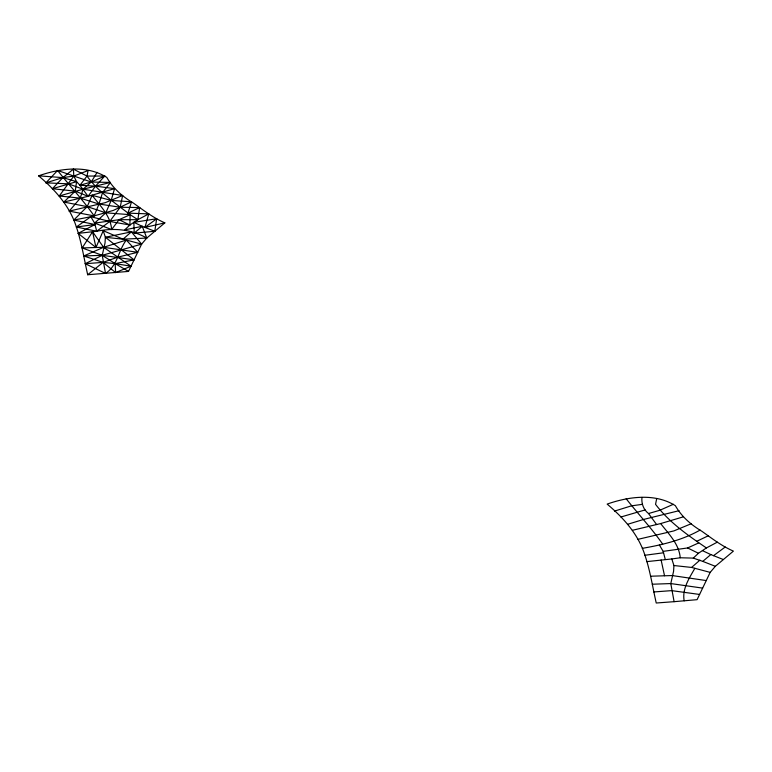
<?xml version="1.0" encoding="UTF-8"?>
<svg xmlns="http://www.w3.org/2000/svg" width="772" height="772" viewBox="0 0 772 772"><rect width="100%" height="100%" fill="white"/><g stroke="black" fill="none" stroke-linecap="round" stroke-linejoin="round"><path stroke-width="1.16" d="M154.786 231.291L142.251 226.321L124.736 229.853L129.87 225.019L130.13 214.674C115.018 202.959 98.121 191.688 86.985 176.064L73.398 169.145L62.85 177.608L52.371 188.735L75.251 191.128L88.066 196.32L114.546 188.657L111.178 200.43L105.812 212.821L94.609 223.108L96.732 231.262C113.88 227.692 131.365 229.255 146.776 238.056L164.841 222.857C153.425 217.926 143.515 210.283 133.46 203.123C122.536 196.59 113.088 188.513 106.787 177.396C86.686 164.725 60.062 168.286 38.6 175.842C54.831 189.565 69.538 205.767 76.177 226.389C81.562 242.128 84.032 258.572 87.68 274.745L128.519 271.416L141.623 244.116L146.776 238.056L142.251 226.321L133.865 222.346L134.203 233.125L154.786 231.291L156.658 218.756L133.865 222.346M126.299 240.053L103.573 247.301L83.733 255.976L103.081 262.374L115.182 263.638L134.077 259.855L105.368 237.274L131.375 231.87L141.623 244.116L123.028 239.185L103.245 230.693L105.368 237.274L105.031 242.977L102.232 255.31L105.532 273.423C117.614 265.674 118.174 250.775 126.299 240.053L137.696 252.299L117.556 257.201L103.081 262.374L85.219 263.706L105.532 273.423M646.704 561.64L671.804 558.957L673.927 565.529L673.589 571.232L670.791 583.564L674.101 601.678L697.087 599.67L710.182 572.38L715.345 566.31L733.4 551.111C721.984 546.19 712.083 538.538 702.018 531.377C691.104 524.844 681.657 516.767 675.346 505.66C655.245 492.98 628.63 496.541 607.159 504.097C623.4 517.829 638.106 534.031 644.736 554.643C650.149 570.383 652.552 586.836 656.239 603.009L674.101 601.678M73.398 169.145L73.822 176.074L76.573 181.671L75.251 191.128L63.825 202.052L87.217 206.626L105.812 212.821L130.13 214.674L137.86 219.682L148.755 213.892L144.943 227.431L164.841 222.857M148.755 213.892L127.949 213.14L131.558 201.801L111.178 200.43L92.119 195.306L87.217 206.626L73.745 220.088L90.806 216.72L109.759 221.448L129.87 225.019L137.86 219.682L139.655 207.562L120.181 207.243L98.961 204.02L80.269 198.153L59.27 195.982L73.822 176.074L88.104 170.535L86.985 176.064L79.96 185.28L88.066 196.32L95.525 186.129L104.799 176.026L86.985 176.064M656.663 498.799L655.544 504.319C668.909 522.036 688.016 535.507 706.419 547.937L717.313 542.147M96.732 231.262L76.351 227.016L90.806 216.72L94.145 215.909L98.961 204.02L102.628 192.421L110.512 182.433L91.212 182.028L57.601 170.467L45.915 182.848L68.554 183.861L83.038 189.217L122.642 195.49L120.181 207.243L109.759 221.448L96.732 231.262L78.136 233.385L95.969 247.494L103.573 247.301L137.696 252.299M87.68 274.745L103.081 262.374L115.607 272.584L131.028 266.195L103.573 247.301L92.553 231.735L82.189 247.957L95.969 247.494L103.245 230.693M694.858 568.308C689.261 578.189 681.946 588.93 684.175 600.838M97.108 172.359L91.212 182.028L83.038 189.217L59.27 195.982M90.806 216.72L94.609 223.108L111.67 229.516L119.042 219.702L130.13 214.674M131.558 201.801L113.397 210.389L94.145 215.909L69.219 211.123L80.269 198.153L83.038 189.217L110.512 182.433M671.804 558.957L680.238 557.77L693.295 558.108L698.428 553.273L706.419 547.937M105.368 237.274L123.028 239.185L131.375 231.87M673.927 565.529L691.587 567.439L699.943 560.134M134.203 233.125L142.251 226.321M693.295 558.108L702.761 561.379L710.809 554.576L723.345 559.546M144.943 227.431L156.658 218.756M713.502 555.686L725.217 547.01M78.136 233.385L94.985 224.527L73.745 220.088M85.219 263.706L102.232 255.31L141.623 244.116M104.799 176.026L91.212 182.028L79.96 185.28L76.573 181.671L62.85 177.608L38.6 175.842M673.358 504.28L659.77 510.292L648.519 513.534C643.52 509.636 641.31 503.662 641.957 497.409M700.117 530.055C682.323 540.159 662.299 544.878 642.304 548.342M127.949 213.14L139.655 207.562M696.508 541.394L708.213 535.816M659.365 544.974L663.177 551.362L687.611 547.956L698.699 542.928M122.642 195.49L105.31 202.65L69.219 211.123M691.201 523.744L673.879 530.914L637.788 539.377M683.114 516.912L660.678 523.561L632.384 530.306M45.915 182.848L62.85 177.608L73.822 176.074M614.473 511.103L631.419 505.863L642.381 504.338M627.829 524.236L643.809 519.382L679.071 510.688M52.371 188.735L76.573 181.671M620.929 516.999L645.141 509.925M63.825 202.052L88.066 196.32M137.86 219.682L119.042 219.702L94.609 223.108M76.351 227.016L94.985 224.527M644.909 555.271L663.544 552.781M653.778 591.96L671.64 590.628L699.586 594.45M123.028 239.185L146.776 238.056M83.733 255.976L102.232 255.31L134.077 259.855M652.292 584.23L670.791 583.564L702.636 588.11M650.757 576.211L672.142 575.555L706.255 580.563M79.96 185.28L95.525 186.129L114.546 188.657M131.028 266.195L115.182 263.638L102.232 255.31L82.189 247.957M691.587 567.439L710.182 572.38M702.761 561.379L715.345 566.31M129.87 225.019L119.042 219.702M698.428 553.273L687.611 547.956M702.423 550.61L710.809 554.576M128.519 271.416L115.182 263.638L115.607 272.584M660.678 523.561C668.677 534.041 679.042 543.855 680.238 557.77M92.119 195.306C100.109 205.777 110.483 215.6 111.67 229.516M648.519 513.534L656.634 524.574M662.704 544.163C651.558 528.144 638.135 514.046 626.16 498.722M94.145 215.909C83 199.89 69.567 185.782 57.601 170.467M663.177 551.362L665.29 559.517M661.112 559.989L664.528 575.748M92.553 231.735L95.969 247.494"/></g></svg>
